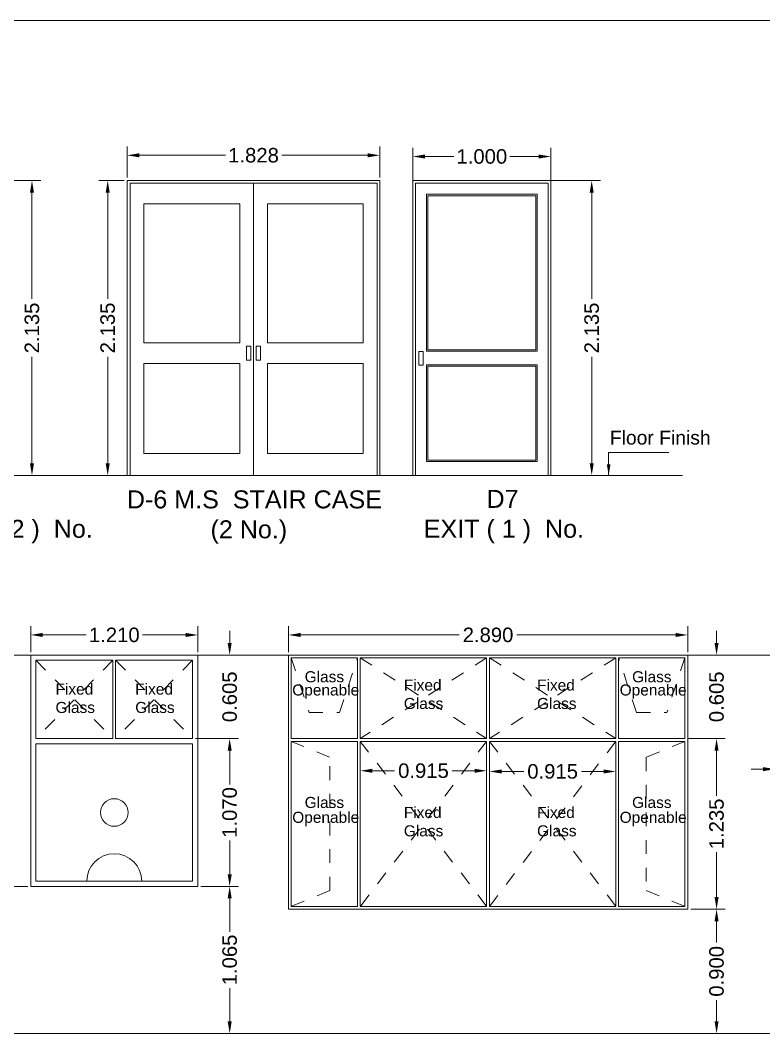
# Model space of a CAD drawing. Header units: millimetres. Extents: x 1898 to 3725, y 783 to 1532.
# Drawn here: x 3072.3 to 3077.68, y 1030.72 to 1038.1 of the extents above; entities that cross this region are included whole.
import ezdxf

# ---------------------------------------------------------------- set-up
doc = ezdxf.new("R2010")
doc.units = ezdxf.units.MM
doc.linetypes.add('DASHED2', pattern=[0.375, 0.25, -0.125])
doc.layers.get('Defpoints').update_dxf_attribs({"lineweight": 15})
for name, color, linetype, lineweight in [('dim.1', 6, 'Continuous', 18), ('Door', 54, 'Continuous', 18), ('FLOOR FINISH', 10, 'Continuous', 15), ('HIDDEN-2', 1, 'DASHED2', 9), ('TEXT', 7, 'Continuous', 15), ('Text-2', 180, 'Continuous', 25), ('Text.', 7, 'Continuous', 15), ('Window n door', 150, 'Continuous', 15)]:
    doc.layers.add(name, color=color, linetype=linetype, lineweight=lineweight)
doc.styles.add('L120', font='arial.ttf', dxfattribs={"height": 0.6})
doc.styles.add('Tabrej', font='arial.ttf')
doc.dimstyles.new('DIMEN', dxfattribs={"dimtxt": 0.3, "dimasz": 0.25, "dimexe": 0.18, "dimexo": 0.0625, "dimgap": 0.09, "dimtad": 0, "dimdec": 3, "dimzin": 0, "dimdsep": 46, "dimtxsty": 'Tabrej', "dimcen": 0, "dimclrd": 256, "dimclre": 256, "dimclrt": 7, "dimadec": 0, "dimazin": 0, "dimtfac": 1, "dimtdec": 3, "dimtofl": 0, "dimtmove": 0, "dimatfit": 1, "dimfxl": 0, "dimtolj": 1, "dimtzin": 0, "dimlwd": -1, "dimlwe": -1, "dimarcsym": 0})
doc.dimstyles.new('Tabrej', dxfattribs={"dimtxt": 4, "dimasz": 0.45, "dimexe": 0.18, "dimexo": 0.0625, "dimgap": 0.09, "dimtad": 0, "dimdec": 3, "dimzin": 0, "dimdsep": 46, "dimtxsty": 'Tabrej', "dimcen": 0, "dimclrd": 256, "dimclre": 256, "dimclrt": 7, "dimaunit": 1, "dimadec": 3, "dimazin": 0, "dimtfac": 1, "dimtdec": 3, "dimtofl": 0, "dimtmove": 0, "dimatfit": 3, "dimfxl": 0, "dimtolj": 1, "dimtzin": 0, "dimlwd": -1, "dimlwe": -1, "dimarcsym": 0})

# ---------------------------------------------------------------- blocks, each defined once
blk = doc.blocks.new('*D498')
at = {"layer": 'Defpoints', "color": 0, "lineweight": 15, "ltscale": 0.05, "transparency": 16777216}
for p in [(3072.2058, 1036.9458), (3072.3839, 1036.9458), (3072.2258, 1034.8108)]:
    blk.add_point(p, dxfattribs=at)
at = {"layer": 'dim.1', "ltscale": 0.05, "transparency": 16777216}
for p, q in [((3072.2276, 1036.9458), (3072.4469, 1036.9458)), ((3072.3839, 1036.8583), (3072.3839, 1036.0882)), ((3072.3839, 1034.8983), (3072.3839, 1035.6683)), ((3072.2476, 1034.8108), (3072.4469, 1034.8108))]:
    blk.add_line(p, q, dxfattribs=at)
at = {"layer": 'dim.1', "lineweight": 15, "ltscale": 0.05, "transparency": 16777216}
for points in [[(3072.3693, 1036.8583), (3072.3985, 1036.8583), (3072.3839, 1036.9458)], [(3072.3693, 1034.8983), (3072.3985, 1034.8983), (3072.3839, 1034.8108)]]:
    blk.add_solid(points, dxfattribs=at)
at = {"layer": 'dim.1', "color": 7, "ltscale": 0.05, "transparency": 16777216, "insert": (3072.3839, 1035.8783), "char_height": 0.105, "attachment_point": 5, "rotation": 90, "style": 'Tabrej'}
blk.add_mtext('\\A1;2.135', dxfattribs=at)
blk = doc.blocks.new('*D499')
at = {"layer": 'Defpoints', "color": 0, "lineweight": 15, "ltscale": 0.05, "transparency": 16777216}
for p in [(3073.0736, 1036.9458), (3072.932, 1034.8108), (3073.0837, 1034.8108)]:
    blk.add_point(p, dxfattribs=at)
at = {"layer": 'dim.1', "ltscale": 0.05, "transparency": 16777216}
for p, q in [((3073.0517, 1036.9458), (3072.869, 1036.9458)), ((3072.932, 1036.8583), (3072.932, 1036.0882)), ((3072.932, 1034.8983), (3072.932, 1035.6683)), ((3073.0618, 1034.8108), (3072.869, 1034.8108))]:
    blk.add_line(p, q, dxfattribs=at)
at = {"layer": 'dim.1', "lineweight": 15, "ltscale": 0.05, "transparency": 16777216}
for points in [[(3072.9174, 1036.8583), (3072.9466, 1036.8583), (3072.932, 1036.9458)], [(3072.9174, 1034.8983), (3072.9466, 1034.8983), (3072.932, 1034.8108)]]:
    blk.add_solid(points, dxfattribs=at)
at = {"layer": 'dim.1', "color": 7, "ltscale": 0.05, "transparency": 16777216, "insert": (3072.932, 1035.8783), "char_height": 0.105, "attachment_point": 5, "rotation": 90, "style": 'Tabrej'}
blk.add_mtext('\\A1;2.135', dxfattribs=at)
blk = doc.blocks.new('*D500')
at = {"layer": 'Defpoints', "color": 0, "lineweight": 15, "ltscale": 0.05, "transparency": 16777216}
for p in [(3073.0736, 1037.1282), (3073.0736, 1036.9458), (3074.9016, 1036.9458)]:
    blk.add_point(p, dxfattribs=at)
at = {"layer": 'dim.1', "ltscale": 0.05, "transparency": 16777216}
for p, q in [((3073.0736, 1036.9677), (3073.0736, 1037.1912)), ((3074.9016, 1036.9677), (3074.9016, 1037.1912)), ((3073.1611, 1037.1282), (3073.7838, 1037.1282)), ((3074.8141, 1037.1282), (3074.1914, 1037.1282))]:
    blk.add_line(p, q, dxfattribs=at)
at = {"layer": 'dim.1', "lineweight": 15, "ltscale": 0.05, "transparency": 16777216}
for points in [[(3073.1611, 1037.1428), (3073.1611, 1037.1136), (3073.0736, 1037.1282)], [(3074.8141, 1037.1428), (3074.8141, 1037.1136), (3074.9016, 1037.1282)]]:
    blk.add_solid(points, dxfattribs=at)
at = {"layer": 'dim.1', "color": 7, "ltscale": 0.05, "transparency": 16777216, "insert": (3073.9876, 1037.1282), "char_height": 0.105, "attachment_point": 5, "style": 'Tabrej'}
blk.add_mtext('\\A1;1.828', dxfattribs=at)
blk = doc.blocks.new('*D511')
at = {"layer": 'Defpoints', "color": 0, "lineweight": 15, "ltscale": 0.05, "transparency": 16777216}
for p in [(3076.1402, 1037.1193), (3075.1402, 1036.8695), (3076.1402, 1036.8695)]:
    blk.add_point(p, dxfattribs=at)
at = {"layer": 'dim.1', "ltscale": 0.05, "transparency": 16777216}
for p, q in [((3075.1402, 1036.8914), (3075.1402, 1037.1823)), ((3076.1402, 1036.8914), (3076.1402, 1037.1823)), ((3075.2277, 1037.1193), (3075.4367, 1037.1193)), ((3076.0527, 1037.1193), (3075.8438, 1037.1193))]:
    blk.add_line(p, q, dxfattribs=at)
at = {"layer": 'dim.1', "lineweight": 15, "ltscale": 0.05, "transparency": 16777216}
for points in [[(3075.2277, 1037.1339), (3075.2277, 1037.1047), (3075.1402, 1037.1193)], [(3076.0527, 1037.1339), (3076.0527, 1037.1047), (3076.1402, 1037.1193)]]:
    blk.add_solid(points, dxfattribs=at)
at = {"layer": 'dim.1', "color": 7, "ltscale": 0.05, "transparency": 16777216, "insert": (3075.6402, 1037.1193), "char_height": 0.105, "attachment_point": 5, "style": 'Tabrej'}
blk.add_mtext('\\A1;1.000', dxfattribs=at)
blk = doc.blocks.new('*D512')
at = {"layer": 'Defpoints', "color": 0, "lineweight": 15, "ltscale": 0.05, "transparency": 16777216}
for p in [(3076.1202, 1036.9458), (3076.4355, 1036.9458), (3076.1402, 1034.8108)]:
    blk.add_point(p, dxfattribs=at)
at = {"layer": 'dim.1', "ltscale": 0.05, "transparency": 16777216}
for p, q in [((3076.1421, 1036.9458), (3076.4985, 1036.9458)), ((3076.4355, 1036.8583), (3076.4355, 1036.0882)), ((3076.4355, 1034.8983), (3076.4355, 1035.6683)), ((3076.1621, 1034.8108), (3076.4985, 1034.8108))]:
    blk.add_line(p, q, dxfattribs=at)
at = {"layer": 'dim.1', "lineweight": 15, "ltscale": 0.05, "transparency": 16777216}
for points in [[(3076.4209, 1036.8583), (3076.4501, 1036.8583), (3076.4355, 1036.9458)], [(3076.4209, 1034.8983), (3076.4501, 1034.8983), (3076.4355, 1034.8108)]]:
    blk.add_solid(points, dxfattribs=at)
at = {"layer": 'dim.1', "color": 7, "ltscale": 0.05, "transparency": 16777216, "insert": (3076.4355, 1035.8783), "char_height": 0.105, "attachment_point": 5, "rotation": 90, "style": 'Tabrej'}
blk.add_mtext('\\A1;2.135', dxfattribs=at)
blk = doc.blocks.new('*D517')
at = {"layer": 'Defpoints', "color": 0, "lineweight": 15, "ltscale": 0.05, "transparency": 16777216}
for p in [(3072.3747, 1033.6556), (3072.3747, 1033.5103), (3073.5847, 1033.5103)]:
    blk.add_point(p, dxfattribs=at)
at = {"layer": 'dim.1', "ltscale": 0.05, "transparency": 16777216}
for p, q in [((3072.3747, 1033.5322), (3072.3747, 1033.7186)), ((3073.5847, 1033.5322), (3073.5847, 1033.7186)), ((3072.4622, 1033.6556), (3072.7761, 1033.6556)), ((3073.4972, 1033.6556), (3073.1832, 1033.6556))]:
    blk.add_line(p, q, dxfattribs=at)
at = {"layer": 'dim.1', "lineweight": 15, "ltscale": 0.05, "transparency": 16777216}
for points in [[(3072.4622, 1033.6702), (3072.4622, 1033.641), (3072.3747, 1033.6556)], [(3073.4972, 1033.6702), (3073.4972, 1033.641), (3073.5847, 1033.6556)]]:
    blk.add_solid(points, dxfattribs=at)
at = {"layer": 'dim.1', "color": 7, "ltscale": 0.05, "transparency": 16777216, "insert": (3072.9797, 1033.6556), "char_height": 0.105, "attachment_point": 5, "style": 'Tabrej'}
blk.add_mtext('\\A1;1.210', dxfattribs=at)
blk = doc.blocks.new('*D518')
at = {"layer": 'Defpoints', "color": 0, "lineweight": 15, "ltscale": 0.05, "transparency": 16777216}
for p in [(3073.5847, 1033.5103), (3073.5467, 1032.9053), (3073.815, 1032.9053)]:
    blk.add_point(p, dxfattribs=at)
at = {"layer": 'dim.1', "ltscale": 0.05, "transparency": 16777216}
for p, q in [((3073.815, 1033.5978), (3073.815, 1033.6853)), ((3073.6065, 1033.5103), (3073.878, 1033.5103)), ((3073.5685, 1032.9053), (3073.878, 1032.9053)), ((3073.815, 1032.8178), (3073.815, 1032.7303))]:
    blk.add_line(p, q, dxfattribs=at)
at = {"layer": 'dim.1', "lineweight": 15, "ltscale": 0.05, "transparency": 16777216}
for points in [[(3073.8004, 1033.5978), (3073.8296, 1033.5978), (3073.815, 1033.5103)], [(3073.8004, 1032.8178), (3073.8296, 1032.8178), (3073.815, 1032.9053)]]:
    blk.add_solid(points, dxfattribs=at)
at = {"layer": 'dim.1', "color": 7, "ltscale": 0.05, "transparency": 16777216, "insert": (3073.815, 1033.2078), "char_height": 0.105, "attachment_point": 5, "rotation": 90, "style": 'Tabrej'}
blk.add_mtext('\\A1;0.605', dxfattribs=at)
blk = doc.blocks.new('*D519')
at = {"layer": 'Defpoints', "color": 0, "lineweight": 15, "ltscale": 0.05, "transparency": 16777216}
for p in [(3073.5847, 1031.8353), (3073.5847, 1030.7703), (3073.815, 1030.7703)]:
    blk.add_point(p, dxfattribs=at)
at = {"layer": 'dim.1', "ltscale": 0.05, "transparency": 16777216}
for p, q in [((3073.6065, 1031.8353), (3073.878, 1031.8353)), ((3073.815, 1031.7478), (3073.815, 1031.5069)), ((3073.815, 1030.8578), (3073.815, 1031.0987)), ((3073.6065, 1030.7703), (3073.878, 1030.7703))]:
    blk.add_line(p, q, dxfattribs=at)
at = {"layer": 'dim.1', "lineweight": 15, "ltscale": 0.05, "transparency": 16777216}
for points in [[(3073.8004, 1031.7478), (3073.8296, 1031.7478), (3073.815, 1031.8353)], [(3073.8004, 1030.8578), (3073.8296, 1030.8578), (3073.815, 1030.7703)]]:
    blk.add_solid(points, dxfattribs=at)
at = {"layer": 'dim.1', "color": 7, "ltscale": 0.05, "transparency": 16777216, "insert": (3073.815, 1031.3028), "char_height": 0.105, "attachment_point": 5, "rotation": 90, "style": 'Tabrej'}
blk.add_mtext('\\A1;1.065', dxfattribs=at)
blk = doc.blocks.new('*D520')
at = {"layer": 'Defpoints', "color": 0, "lineweight": 15, "ltscale": 0.05, "transparency": 16777216}
for p in [(3073.815, 1032.9053), (3073.815, 1031.8353), (3073.815, 1031.8353)]:
    blk.add_point(p, dxfattribs=at)
at = {"layer": 'dim.1', "ltscale": 0.05, "transparency": 16777216}
for p, q in [((3073.7931, 1032.9053), (3073.752, 1032.9053)), ((3073.815, 1032.8178), (3073.815, 1032.5738)), ((3073.815, 1031.9228), (3073.815, 1032.1668)), ((3073.7931, 1031.8353), (3073.752, 1031.8353))]:
    blk.add_line(p, q, dxfattribs=at)
at = {"layer": 'dim.1', "lineweight": 15, "ltscale": 0.05, "transparency": 16777216}
for points in [[(3073.8004, 1032.8178), (3073.8296, 1032.8178), (3073.815, 1032.9053)], [(3073.8004, 1031.9228), (3073.8296, 1031.9228), (3073.815, 1031.8353)]]:
    blk.add_solid(points, dxfattribs=at)
at = {"layer": 'dim.1', "color": 7, "ltscale": 0.05, "transparency": 16777216, "insert": (3073.815, 1032.3703), "char_height": 0.105, "attachment_point": 5, "rotation": 90, "style": 'Tabrej'}
blk.add_mtext('\\A1;1.070', dxfattribs=at)
blk = doc.blocks.new('*D539')
at = {"layer": 'Defpoints', "color": 0, "lineweight": 15, "ltscale": 0.05, "transparency": 16777216}
for p in [(3072.3747, 1033.5103), (3072.1637, 1031.8353), (3072.3747, 1031.8353)]:
    blk.add_point(p, dxfattribs=at)
at = {"layer": 'dim.1', "ltscale": 0.05, "transparency": 16777216}
for p, q in [((3072.3528, 1033.5103), (3072.1007, 1033.5103)), ((3072.1637, 1033.4228), (3072.1637, 1032.8769)), ((3072.1637, 1031.9228), (3072.1637, 1032.4687)), ((3072.3528, 1031.8353), (3072.1007, 1031.8353))]:
    blk.add_line(p, q, dxfattribs=at)
at = {"layer": 'dim.1', "lineweight": 15, "ltscale": 0.05, "transparency": 16777216}
for points in [[(3072.1492, 1033.4228), (3072.1783, 1033.4228), (3072.1637, 1033.5103)], [(3072.1492, 1031.9228), (3072.1783, 1031.9228), (3072.1637, 1031.8353)]]:
    blk.add_solid(points, dxfattribs=at)
at = {"layer": 'dim.1', "color": 7, "ltscale": 0.05, "transparency": 16777216, "insert": (3072.1637, 1032.6728), "char_height": 0.105, "attachment_point": 5, "rotation": 90, "style": 'Tabrej'}
blk.add_mtext('\\A1;1.675', dxfattribs=at)
blk = doc.blocks.new('*D540')
at = {"layer": 'Defpoints', "color": 0, "lineweight": 15, "ltscale": 0.05, "transparency": 16777216}
for p in [(3077.1301, 1031.6703), (3077.1301, 1030.7703), (3077.3392, 1030.7703)]:
    blk.add_point(p, dxfattribs=at)
at = {"layer": 'dim.1', "ltscale": 0.05, "transparency": 16777216}
for p, q in [((3077.152, 1031.6703), (3077.4022, 1031.6703)), ((3077.3392, 1031.5828), (3077.3392, 1031.4288)), ((3077.3392, 1030.8578), (3077.3392, 1031.0118)), ((3077.152, 1030.7703), (3077.4022, 1030.7703))]:
    blk.add_line(p, q, dxfattribs=at)
at = {"layer": 'dim.1', "lineweight": 15, "ltscale": 0.05, "transparency": 16777216}
for points in [[(3077.3246, 1031.5828), (3077.3538, 1031.5828), (3077.3392, 1031.6703)], [(3077.3246, 1030.8578), (3077.3538, 1030.8578), (3077.3392, 1030.7703)]]:
    blk.add_solid(points, dxfattribs=at)
at = {"layer": 'dim.1', "color": 7, "ltscale": 0.05, "transparency": 16777216, "insert": (3077.3392, 1031.2203), "char_height": 0.105, "attachment_point": 5, "rotation": 90, "style": 'Tabrej'}
blk.add_mtext('\\A1;0.900', dxfattribs=at)
blk = doc.blocks.new('*D541')
at = {"layer": 'Defpoints', "color": 0, "lineweight": 15, "ltscale": 0.05, "transparency": 16777216}
for p in [(3074.7601, 1032.8853), (3075.6751, 1032.8853), (3074.7601, 1032.6723)]:
    blk.add_point(p, dxfattribs=at)
at = {"layer": 'dim.1', "ltscale": 0.05, "transparency": 16777216}
for p, q in [((3074.7601, 1032.8634), (3074.7601, 1032.6093)), ((3075.6751, 1032.8634), (3075.6751, 1032.6093)), ((3074.8476, 1032.6723), (3075.0085, 1032.6723)), ((3075.5876, 1032.6723), (3075.4266, 1032.6723))]:
    blk.add_line(p, q, dxfattribs=at)
at = {"layer": 'dim.1', "lineweight": 15, "ltscale": 0.05, "transparency": 16777216}
for points in [[(3074.8476, 1032.6869), (3074.8476, 1032.6578), (3074.7601, 1032.6723)], [(3075.5876, 1032.6869), (3075.5876, 1032.6578), (3075.6751, 1032.6723)]]:
    blk.add_solid(points, dxfattribs=at)
at = {"layer": 'dim.1', "color": 7, "ltscale": 0.05, "transparency": 16777216, "insert": (3075.2176, 1032.6723), "char_height": 0.105, "attachment_point": 5, "style": 'Tabrej'}
blk.add_mtext('\\A1;0.915', dxfattribs=at)
blk = doc.blocks.new('*D542')
at = {"layer": 'Defpoints', "color": 0, "lineweight": 15, "ltscale": 0.05, "transparency": 16777216}
for p in [(3075.6951, 1032.8853), (3076.6101, 1032.8853), (3075.6951, 1032.6674)]:
    blk.add_point(p, dxfattribs=at)
at = {"layer": 'dim.1', "ltscale": 0.05, "transparency": 16777216}
for p, q in [((3075.6951, 1032.8634), (3075.6951, 1032.6044)), ((3076.6101, 1032.8634), (3076.6101, 1032.6044)), ((3075.7826, 1032.6674), (3075.9435, 1032.6674)), ((3076.5226, 1032.6674), (3076.3616, 1032.6674))]:
    blk.add_line(p, q, dxfattribs=at)
at = {"layer": 'dim.1', "lineweight": 15, "ltscale": 0.05, "transparency": 16777216}
for points in [[(3075.7826, 1032.6819), (3075.7826, 1032.6528), (3075.6951, 1032.6674)], [(3076.5226, 1032.6819), (3076.5226, 1032.6528), (3076.6101, 1032.6674)]]:
    blk.add_solid(points, dxfattribs=at)
at = {"layer": 'dim.1', "color": 7, "ltscale": 0.05, "transparency": 16777216, "insert": (3076.1526, 1032.6674), "char_height": 0.105, "attachment_point": 5, "style": 'Tabrej'}
blk.add_mtext('\\A1;0.915', dxfattribs=at)
blk = doc.blocks.new('*D543')
at = {"layer": 'Defpoints', "color": 0, "lineweight": 15, "ltscale": 0.05, "transparency": 16777216}
for p in [(3077.1301, 1033.6556), (3074.2401, 1033.5103), (3077.1301, 1033.5103)]:
    blk.add_point(p, dxfattribs=at)
at = {"layer": 'dim.1', "ltscale": 0.05, "transparency": 16777216}
for p, q in [((3074.2401, 1033.5322), (3074.2401, 1033.7186)), ((3077.1301, 1033.5322), (3077.1301, 1033.7186)), ((3074.3276, 1033.6556), (3075.4757, 1033.6556)), ((3077.0426, 1033.6556), (3075.8945, 1033.6556))]:
    blk.add_line(p, q, dxfattribs=at)
at = {"layer": 'dim.1', "lineweight": 15, "ltscale": 0.05, "transparency": 16777216}
for points in [[(3074.3276, 1033.6702), (3074.3276, 1033.641), (3074.2401, 1033.6556)], [(3077.0426, 1033.6702), (3077.0426, 1033.641), (3077.1301, 1033.6556)]]:
    blk.add_solid(points, dxfattribs=at)
at = {"layer": 'dim.1', "color": 7, "ltscale": 0.05, "transparency": 16777216, "insert": (3075.6851, 1033.6556), "char_height": 0.105, "attachment_point": 5, "style": 'Tabrej'}
blk.add_mtext('\\A1;2.890 ', dxfattribs=at)
blk = doc.blocks.new('*D572')
at = {"layer": 'Defpoints', "color": 0, "lineweight": 15, "ltscale": 0.05, "transparency": 16777216}
for p in [(3077.7635, 1032.6841), (3077.7635, 1032.6804), (3078.3735, 1032.6841)]:
    blk.add_point(p, dxfattribs=at)
at = {"layer": 'dim.1', "ltscale": 0.05, "transparency": 16777216}
for p, q in [((3077.7635, 1032.7022), (3077.7635, 1032.7471)), ((3078.3735, 1032.706), (3078.3735, 1032.7471)), ((3077.676, 1032.6841), (3077.5885, 1032.6841)), ((3078.461, 1032.6841), (3078.5485, 1032.6841))]:
    blk.add_line(p, q, dxfattribs=at)
at = {"layer": 'dim.1', "lineweight": 15, "ltscale": 0.05, "transparency": 16777216}
for points in [[(3077.676, 1032.6987), (3077.676, 1032.6696), (3077.7635, 1032.6841)], [(3078.461, 1032.6987), (3078.461, 1032.6696), (3078.3735, 1032.6841)]]:
    blk.add_solid(points, dxfattribs=at)
at = {"layer": 'dim.1', "color": 7, "ltscale": 0.05, "transparency": 16777216, "insert": (3078.0685, 1032.6841), "char_height": 0.105, "attachment_point": 5, "style": 'Tabrej'}
blk.add_mtext('\\A1;0.610', dxfattribs=at)
blk = doc.blocks.new('*D573')
at = {"layer": 'Defpoints', "color": 0, "lineweight": 15, "ltscale": 0.05, "transparency": 16777216}
for p in [(3077.1101, 1032.9053), (3077.3392, 1032.9053), (3077.1301, 1031.6703)]:
    blk.add_point(p, dxfattribs=at)
at = {"layer": 'dim.1', "ltscale": 0.05, "transparency": 16777216}
for p, q in [((3077.132, 1032.9053), (3077.4022, 1032.9053)), ((3077.3392, 1032.8178), (3077.3392, 1032.4919)), ((3077.3392, 1031.7578), (3077.3392, 1032.0837)), ((3077.152, 1031.6703), (3077.4022, 1031.6703))]:
    blk.add_line(p, q, dxfattribs=at)
at = {"layer": 'dim.1', "lineweight": 15, "ltscale": 0.05, "transparency": 16777216}
for points in [[(3077.3246, 1032.8178), (3077.3538, 1032.8178), (3077.3392, 1032.9053)], [(3077.3246, 1031.7578), (3077.3538, 1031.7578), (3077.3392, 1031.6703)]]:
    blk.add_solid(points, dxfattribs=at)
at = {"layer": 'dim.1', "color": 7, "ltscale": 0.05, "transparency": 16777216, "insert": (3077.3392, 1032.2878), "char_height": 0.105, "attachment_point": 5, "rotation": 90, "style": 'Tabrej'}
blk.add_mtext('\\A1;1.235', dxfattribs=at)
blk = doc.blocks.new('*D574')
at = {"layer": 'Defpoints', "color": 0, "lineweight": 15, "ltscale": 0.05, "transparency": 16777216}
for p in [(3077.1101, 1033.5103), (3077.3392, 1033.5103), (3077.1101, 1032.9053)]:
    blk.add_point(p, dxfattribs=at)
at = {"layer": 'dim.1', "ltscale": 0.05, "transparency": 16777216}
for p, q in [((3077.3392, 1033.5978), (3077.3392, 1033.6853)), ((3077.132, 1033.5103), (3077.4022, 1033.5103)), ((3077.132, 1032.9053), (3077.4022, 1032.9053)), ((3077.3392, 1032.8178), (3077.3392, 1032.7303))]:
    blk.add_line(p, q, dxfattribs=at)
at = {"layer": 'dim.1', "lineweight": 15, "ltscale": 0.05, "transparency": 16777216}
for points in [[(3077.3246, 1033.5978), (3077.3538, 1033.5978), (3077.3392, 1033.5103)], [(3077.3246, 1032.8178), (3077.3538, 1032.8178), (3077.3392, 1032.9053)]]:
    blk.add_solid(points, dxfattribs=at)
at = {"layer": 'dim.1', "color": 7, "ltscale": 0.05, "transparency": 16777216, "insert": (3077.3392, 1033.2078), "char_height": 0.105, "attachment_point": 5, "rotation": 90, "style": 'Tabrej'}
blk.add_mtext('\\A1;0.605', dxfattribs=at)

msp = doc.modelspace()

# ---------------------------------------------------------------- linework, layer by layer
at = {"layer": 'Defpoints', "linetype": 'Continuous'}
msp.add_lwpolyline([(3090.4188, 1038.1049), (3058.7506, 1038.1049), (3058.7506, 1023.9228), (3090.4188, 1023.9228)], close=True, dxfattribs=at)
at = {"layer": 'Door', "ltscale": 0.05}
for p, q in [((3075.1402, 1034.8108), (3075.1402, 1036.9458)), ((3076.1402, 1036.9458), (3075.1402, 1036.9458)), ((3076.1402, 1036.9458), (3076.1402, 1034.8108)), ((3076.1402, 1034.8108), (3075.1402, 1034.8108))]:
    msp.add_line(p, q, dxfattribs=at)
msp.add_lwpolyline([(3075.1602, 1034.8108), (3075.1602, 1036.9258), (3076.1202, 1036.9258), (3076.1202, 1034.8108)], dxfattribs=at)
for points in [[(3075.2402, 1036.8458), (3076.0402, 1036.8458), (3076.0402, 1035.7108), (3075.2402, 1035.7108)], [(3075.2502, 1036.8358), (3076.0302, 1036.8358), (3076.0302, 1035.7208), (3075.2502, 1035.7208)], [(3075.1853, 1035.7086), (3075.2153, 1035.7086), (3075.2153, 1035.6086), (3075.1853, 1035.6086)], [(3075.2402, 1035.6108), (3076.0402, 1035.6108), (3076.0402, 1034.9108), (3075.2402, 1034.9108)], [(3075.2502, 1035.6008), (3076.0302, 1035.6008), (3076.0302, 1034.9208), (3075.2502, 1034.9208)]]:
    msp.add_lwpolyline(points, close=True, dxfattribs=at)
at = {"layer": 'FLOOR FINISH', "ltscale": 0.05}
for p, q in [((3061.7483, 1034.8108), (3077.0924, 1034.8108)), ((3059.3018, 1033.5103), (3081.4237, 1033.5103)), ((3059.223, 1030.7703), (3081.7263, 1030.7703))]:
    msp.add_line(p, q, dxfattribs=at)
at = {"layer": 'HIDDEN-2', "ltscale": 0.15}
for p, q in [((3072.4127, 1033.4723), (3072.9697, 1032.9053)), ((3072.9697, 1033.4723), (3072.4127, 1032.9053)), ((3072.9897, 1033.4723), (3073.5467, 1032.9053)), ((3073.5467, 1033.4723), (3072.9897, 1032.9053)), ((3074.2601, 1033.4903), (3074.3903, 1033.0933)), ((3074.6099, 1033.0933), (3074.7401, 1033.4903)), ((3074.7601, 1033.4903), (3075.6751, 1032.9053)), ((3075.6751, 1033.4903), (3074.7601, 1032.9053)), ((3075.6951, 1033.4903), (3076.6101, 1032.9053)), ((3076.6101, 1033.4903), (3075.6951, 1032.9053)), ((3076.7603, 1033.0933), (3076.6301, 1033.4903)), ((3077.1101, 1033.4903), (3076.9799, 1033.0933)), ((3074.3903, 1033.0933), (3074.6099, 1033.0933)), ((3076.7603, 1033.0933), (3076.9799, 1033.0933)), ((3074.2601, 1032.8853), (3074.5401, 1032.7707)), ((3074.7601, 1032.8853), (3075.6751, 1031.6903)), ((3075.6751, 1032.8853), (3074.7601, 1031.6903)), ((3075.6951, 1032.8853), (3076.6101, 1031.6903)), ((3075.6951, 1031.6903), (3076.6101, 1032.8853)), ((3077.1101, 1032.8853), (3076.8301, 1032.7707)), ((3074.5401, 1031.8049), (3074.5401, 1032.7707)), ((3076.8301, 1032.7707), (3076.8301, 1031.8049)), ((3074.5401, 1031.8049), (3074.2601, 1031.6903)), ((3076.8301, 1031.8049), (3077.1101, 1031.6903))]:
    msp.add_line(p, q, dxfattribs=at)
at = {"layer": 'Window n door', "ltscale": 0.05}
for p, q in [((3073.0736, 1036.9458), (3074.9016, 1036.9458)), ((3073.0736, 1036.9458), (3073.0736, 1035.6205)), ((3073.0936, 1036.9258), (3074.8816, 1036.9258)), ((3073.0936, 1036.9258), (3073.0936, 1034.8108)), ((3073.9876, 1036.9258), (3073.9876, 1034.8108)), ((3074.8816, 1036.9258), (3074.8816, 1034.8108)), ((3074.9016, 1036.9458), (3074.9016, 1035.6205)), ((3073.1936, 1036.7758), (3073.8876, 1036.7758)), ((3073.8876, 1036.7758), (3073.8876, 1035.7705)), ((3074.0876, 1036.7758), (3074.7816, 1036.7758)), ((3074.0876, 1036.7758), (3074.0876, 1035.7705)), ((3073.9376, 1035.7455), (3073.9376, 1035.6455)), ((3073.9676, 1035.7455), (3073.9676, 1035.6455)), ((3074.0076, 1035.7455), (3074.0076, 1035.6455)), ((3074.0376, 1035.7455), (3074.0376, 1035.6455)), ((3073.8876, 1035.6205), (3073.8876, 1034.9705)), ((3074.0876, 1035.6205), (3074.0876, 1034.9705)), ((3072.3747, 1031.8353), (3072.3747, 1033.5103)), ((3073.5847, 1033.5103), (3072.3747, 1033.5103)), ((3072.4127, 1032.9053), (3072.4127, 1033.4723)), ((3072.9697, 1033.4723), (3072.4127, 1033.4723)), ((3072.9697, 1032.9053), (3072.9697, 1033.4723)), ((3073.5467, 1033.4723), (3072.9897, 1033.4723)), ((3072.9897, 1032.9053), (3072.9897, 1033.4723)), ((3073.5467, 1032.9053), (3073.5467, 1033.4723)), ((3073.5847, 1031.8353), (3073.5847, 1033.5103)), ((3074.2601, 1033.4903), (3074.7401, 1033.4903)), ((3074.2601, 1032.9053), (3074.2601, 1033.4903)), ((3074.7401, 1032.9053), (3074.7401, 1033.4903)), ((3074.7601, 1033.4903), (3075.6751, 1033.4903)), ((3074.7601, 1032.9053), (3074.7601, 1033.4903)), ((3075.6751, 1033.4903), (3075.6751, 1032.9053)), ((3075.6951, 1033.4903), (3076.6101, 1033.4903)), ((3075.6951, 1033.4903), (3075.6951, 1032.9053)), ((3076.6101, 1033.4903), (3076.6101, 1032.9053)), ((3076.6301, 1033.4903), (3077.1101, 1033.4903)), ((3076.6301, 1033.4903), (3076.6301, 1032.9053)), ((3077.1101, 1033.4903), (3077.1101, 1032.9053)), ((3072.9697, 1032.9053), (3072.4127, 1032.9053)), ((3072.4127, 1031.8733), (3072.4127, 1032.8673)), ((3073.5467, 1032.8673), (3072.4127, 1032.8673)), ((3073.5467, 1032.9053), (3072.9897, 1032.9053)), ((3073.5467, 1031.8733), (3073.5467, 1032.8673)), ((3074.2601, 1032.9053), (3074.7401, 1032.9053)), ((3074.2601, 1032.8853), (3074.7401, 1032.8853)), ((3074.2601, 1031.6903), (3074.2601, 1032.8853)), ((3074.7401, 1031.6903), (3074.7401, 1032.8853)), ((3074.7601, 1032.9053), (3075.6751, 1032.9053)), ((3074.7601, 1032.8853), (3075.6751, 1032.8853)), ((3074.7601, 1031.6903), (3074.7601, 1032.8853)), ((3075.6751, 1032.8853), (3075.6751, 1031.6903)), ((3075.6951, 1032.9053), (3076.6101, 1032.9053)), ((3075.6951, 1032.8853), (3075.6951, 1031.6903)), ((3075.6951, 1032.8853), (3076.6101, 1032.8853)), ((3076.6101, 1032.8853), (3076.6101, 1031.6903)), ((3076.6301, 1032.9053), (3077.1101, 1032.9053)), ((3076.6301, 1032.8853), (3077.1101, 1032.8853)), ((3076.6301, 1032.8853), (3076.6301, 1031.6903)), ((3077.1101, 1032.8853), (3077.1101, 1031.6903)), ((3073.5847, 1031.8353), (3072.3747, 1031.8353)), ((3072.7809, 1031.8733), (3072.4127, 1031.8733)), ((3073.5467, 1031.8733), (3073.1784, 1031.8733)), ((3074.7401, 1031.6903), (3074.2601, 1031.6903)), ((3075.6751, 1031.6903), (3074.7601, 1031.6903)), ((3076.6101, 1031.6903), (3075.6951, 1031.6903)), ((3077.1101, 1031.6903), (3076.6301, 1031.6903))]:
    msp.add_line(p, q, dxfattribs=at)
at = {"layer": 'Window n door', "lineweight": 9, "ltscale": 0.05}
msp.add_line((3072.7809, 1031.8733), (3073.1784, 1031.8733), dxfattribs=at)
at = {"layer": 'Window n door', "ltscale": 0.05}
for points in [[(3073.1936, 1036.7758), (3073.1936, 1035.7705), (3073.8876, 1035.7705)], [(3074.0876, 1035.7705), (3074.7816, 1035.7705), (3074.7816, 1036.7758)], [(3073.9376, 1035.7455), (3073.9676, 1035.7455)], [(3074.0076, 1035.7455), (3074.0376, 1035.7455)], [(3073.0736, 1035.6205), (3073.0736, 1034.8108), (3074.9016, 1034.8108), (3074.9016, 1035.6205)], [(3073.8876, 1035.6205), (3073.1936, 1035.6205), (3073.1936, 1034.9705), (3073.8876, 1034.9705)], [(3073.9376, 1035.6455), (3073.9676, 1035.6455)], [(3074.0076, 1035.6455), (3074.0376, 1035.6455)], [(3074.0876, 1034.9705), (3074.7816, 1034.9705), (3074.7816, 1035.6205), (3074.0876, 1035.6205)]]:
    msp.add_lwpolyline(points, dxfattribs=at)
msp.add_lwpolyline([(3074.2401, 1033.5103), (3077.1301, 1033.5103), (3077.1301, 1031.6703), (3074.2401, 1031.6703)], close=True, dxfattribs=at)
msp.add_circle((3072.9797, 1032.3703), 0.1, dxfattribs=at)
msp.add_arc((3072.9797, 1031.8733), 0.1987, 0, 180, dxfattribs=at)

# ---------------------------------------------------------------- texts
at = {"layer": 'TEXT', "char_height": 0.08, "width": 6.84177, "attachment_point": 1, "rotation": 0, "style": 'L120'}
for s, insert in [('{\\fArial|b0|i0|c0|p34;\\PGlass}', (3074.3576, 1033.5264)), ('{\\fArial|b0|i0|c0|p34;\\PGlass}', (3076.7276, 1033.5264)), ('{\\fArial|b0|i0|c0|p34;Openable}', (3074.2678, 1033.2974)), ('{\\fArial|b0|i0|c0|p34;Fixed \\PGlass}', (3075.0754, 1033.3329)), ('{\\fArial|b0|i0|c0|p34;Fixed \\PGlass}', (3076.0401, 1033.3329)), ('{\\fArial|b0|i0|c0|p34;Openable}', (3076.6378, 1033.2974)), ('{\\fArial|b0|i0|c0|p34;\\PGlass}', (3074.3576, 1032.6164)), ('{\\fArial|b0|i0|c0|p34;\\PGlass}', (3076.7276, 1032.6164)), ('{\\fArial|b0|i0|c0|p34;Fixed \\PGlass}', (3075.0754, 1032.4109)), ('{\\fArial|b0|i0|c0|p34;Fixed \\PGlass}', (3076.0401, 1032.4109)), ('{\\fArial|b0|i0|c0|p34;Openable}', (3074.2678, 1032.3754)), ('{\\fArial|b0|i0|c0|p34;Openable}', (3076.6378, 1032.3754))]:
    msp.add_mtext(s, dxfattribs=dict(at, insert=insert))
at = {"layer": 'Text-2', "ltscale": 0.05, "char_height": 0.13, "attachment_point": 1, "rotation": 0, "style": 'L120'}
for s, insert, width in [('        AL D5\\P  TOILET ( 2 )  No.', (3071.3309, 1034.706), 1.940044), ('D-6 M.S  STAIR CASE    \\P            (2 No.)', (3073.0708, 1034.7022), 2.390044), ('         D7 \\PEXIT ( 1 )  No.', (3075.2197, 1034.706), 2.390044)]:
    msp.add_mtext(s, dxfattribs=dict(at, insert=insert, width=width))
at = {"layer": 'Text.', "ltscale": 0.05, "attachment_point": 1, "style": 'L120'}
for s, insert, char_height, width in [('{\\fArial|b0|i0|c0|p34;Floor Finish}', (3076.5667, 1035.1343), 0.1, 0.75239), ('{\\fArial|b0|i0|c0|p34;Fixed \\PGlass}', (3072.5543, 1033.304), 0.08, 0.348238), ('{\\fArial|b0|i0|c0|p34;Fixed \\PGlass}', (3073.1313, 1033.304), 0.08, 0.348238)]:
    msp.add_mtext(s, dxfattribs=dict(at, insert=insert, char_height=char_height, width=width))

# ---------------------------------------------------------------- dimensions: what is measured, and where the dimension line sits
at = {"layer": 'dim.1', "ltscale": 0.05}
for base, p1, p2, picture, middle in [((3073.0736, 1037.1282), (3074.9016, 1036.9458), (3073.0736, 1036.9458), '*D500', (3073.9876, 1037.1282)), ((3076.1402, 1037.1193), (3075.1402, 1036.8695), (3076.1402, 1036.8695), '*D511', (3075.6402, 1037.1193)), ((3072.3747, 1033.6556), (3073.5847, 1033.5103), (3072.3747, 1033.5103), '*D517', (3072.9797, 1033.6556)), ((3077.7635, 1032.6841), (3078.3735, 1032.6841), (3077.7635, 1032.6804), '*D572', (3078.0685, 1032.6841))]:
    dim = msp.add_linear_dim(base=base, p1=p1, p2=p2, dimstyle='DIMEN', override={"dimscale": 0.35}, dxfattribs=at)
    dim.commit()
    dim.dimension.update_dxf_attribs({"geometry": picture, "text_midpoint": middle})
for base, p1, p2, picture, middle in [((3072.3839, 1036.9458), (3072.2258, 1034.8108), (3072.2058, 1036.9458), '*D498', (3072.3839, 1035.8783)), ((3072.932, 1034.8108), (3073.0736, 1036.9458), (3073.0837, 1034.8108), '*D499', (3072.932, 1035.8783)), ((3076.4355, 1036.9458), (3076.1402, 1034.8108), (3076.1202, 1036.9458), '*D512', (3076.4355, 1035.8783)), ((3073.815, 1032.9053), (3073.5847, 1033.5103), (3073.5467, 1032.9053), '*D518', (3073.815, 1033.2078)), ((3077.3392, 1033.5103), (3077.1101, 1032.9053), (3077.1101, 1033.5103), '*D574', (3077.3392, 1033.2078)), ((3072.1637, 1031.8353), (3072.3747, 1033.5103), (3072.3747, 1031.8353), '*D539', (3072.1637, 1032.6728)), ((3073.815, 1031.8353), (3073.815, 1032.9053), (3073.815, 1031.8353), '*D520', (3073.815, 1032.3703)), ((3077.3392, 1032.9053), (3077.1301, 1031.6703), (3077.1101, 1032.9053), '*D573', (3077.3392, 1032.2878)), ((3073.815, 1030.7703), (3073.5847, 1031.8353), (3073.5847, 1030.7703), '*D519', (3073.815, 1031.3028))]:
    dim = msp.add_linear_dim(base=base, p1=p1, p2=p2, angle=90, dimstyle='DIMEN', override={"dimscale": 0.35}, dxfattribs=at)
    dim.commit()
    dim.dimension.update_dxf_attribs({"geometry": picture, "text_midpoint": middle})
dim = msp.add_linear_dim(base=(3077.1301, 1033.6556), p1=(3074.2401, 1033.5103), p2=(3077.1301, 1033.5103), text='2.890 ', dimstyle='DIMEN', override={"dimscale": 0.35}, dxfattribs=at)
dim.commit()
dim.dimension.update_dxf_attribs({"geometry": '*D543', "text_midpoint": (3075.6851, 1033.6556)})
for p1, p2, distance, picture, middle in [((3075.6751, 1032.8853), (3074.7601, 1032.8853), 0.213, '*D541', (3075.2176, 1032.6723)), ((3076.6101, 1032.8853), (3075.6951, 1032.8853), 0.2179, '*D542', (3076.1526, 1032.6674)), ((3077.1301, 1031.6703), (3077.1301, 1030.7703), 0.2091, '*D540', (3077.3392, 1031.2203))]:
    dim = msp.add_aligned_dim(p1=p1, p2=p2, distance=distance, dimstyle='DIMEN', override={"dimscale": 0.35}, dxfattribs=at)
    dim.commit()
    dim.dimension.update_dxf_attribs({"geometry": picture, "text_midpoint": middle})

# ---------------------------------------------------------------- leaders
msp.add_leader([(3076.5582, 1034.8108), (3076.5582, 1034.9759), (3076.9939, 1034.9759)], dimstyle='Tabrej', override={"dimtxt": 0.1, "dimasz": 0.08, "dimexe": 0.05, "dimexo": 0.03, "dimdle": 0.2, "dimtmove": 2}, dxfattribs=at)

doc.saveas('drawing.dxf')
